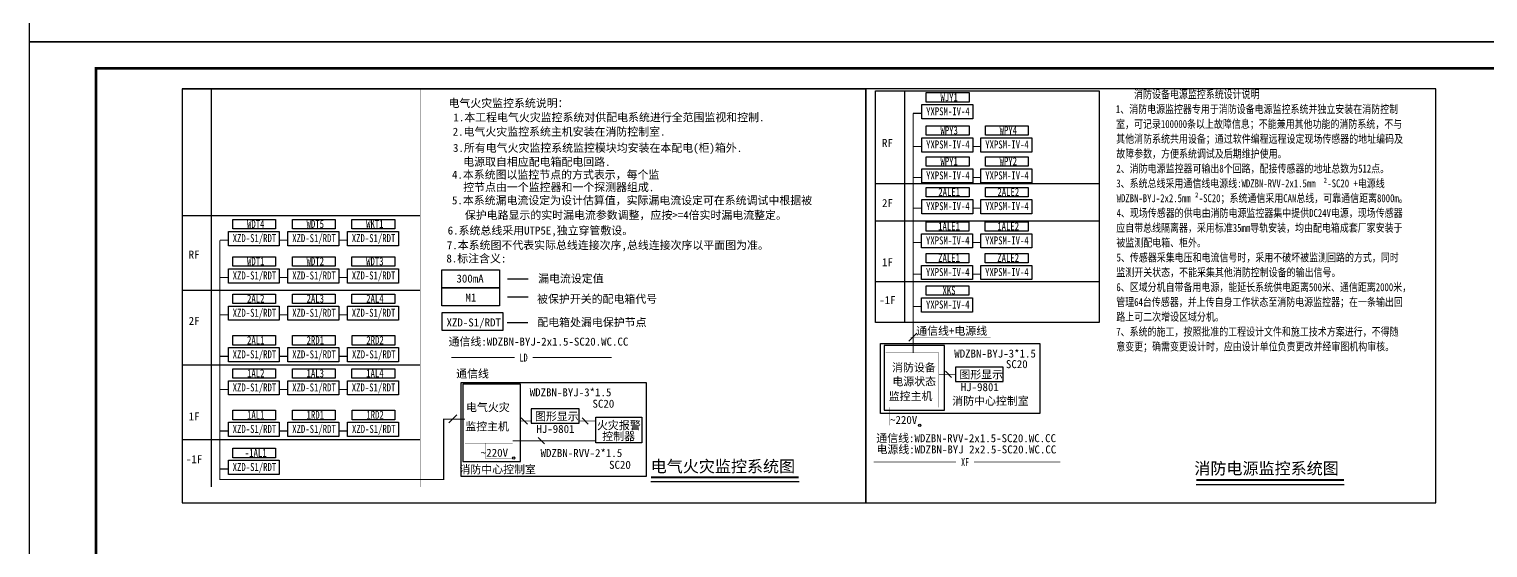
# Model space of a CAD drawing. Header units: millimetres. Extents: x -633009578 to 5705885, y -633235091 to 2571734.
# Drawn here: x 2425455 to 2480135, y 2051684 to 2071146 of the extents above; entities that cross this region are included whole.
import ezdxf
from ezdxf.enums import TextEntityAlignment as Align

# ---------------------------------------------------------------- set-up
doc = ezdxf.new("R2010")
doc.units = ezdxf.units.MM
doc.header["$LTSCALE"] = 1000
doc.header["$MEASUREMENT"] = 0
doc.linetypes.add('CONTINOUS', pattern=[0])
doc.linetypes.add('DASH', pattern=[0.35, 0.25, -0.1])
doc.layers.get('0').update_dxf_attribs({"color": 9})
for name, color, linetype in [('000000000000电气', 7, 'Continuous'), ('设备-箱柜', 3, 'Continuous'), ('院图签、封面151013$0$PUB_TITLE', 153, 'Continuous'), ('院图签、封面151013$0$图签文字', 4, 'Continuous')]:
    doc.layers.add(name, color=color, linetype=linetype)
doc.styles.add('--宋体', font='simhei.ttf', dxfattribs={"width": 0.8})
doc.styles.add('-宋体', font='simhei.ttf', dxfattribs={"width": 0.8})
doc.styles.add('MtXpl_ISOCPEUR', font='simhei.ttf')
doc.styles.add('宋', font='simhei.ttf', dxfattribs={"width": 0.8})
doc.styles.add('宋体', font='simhei.ttf')
doc.styles.add('院图签、封面151013$0$-宋体', font='simhei.ttf', dxfattribs={"width": 0.8})

# ---------------------------------------------------------------- blocks, each defined once
blk = doc.blocks.new('建筑图框_A0')
for p, q in [((0, 84100), (0, 0)), ((2500, 83100), (2500, 1000))]:
    blk.add_line(p, q)
at = {"layer": '院图签、封面151013$0$PUB_TITLE'}
blk.add_lwpolyline([(0, 0), (118900, 0), (118900, 84100), (0, 84100)], close=True, dxfattribs=at)
at = {"layer": '院图签、封面151013$0$PUB_TITLE', "const_width": 100}
blk.add_lwpolyline([(2500, 1000), (117900, 1000), (117900, 83100), (2500, 83100)], close=True, dxfattribs=at)
at = {"layer": '院图签、封面151013$0$图签文字', "color": 6, "style": '院图签、封面151013$0$-宋体'}
for tag, height, width, p in [('工程主持人', 400, 0.8, (114688, 36700)), ('审定', 400, 0.8, (114688, 35900)), ('审核', 400, 0.8, (114688, 35100)), ('专业负责人', 400, 0.8, (114688, 34300)), ('校对', 400, 0.8, (114688, 33500)), ('设计', 400, 0.8, (114688, 32700)), ('方案设计人', 400, 0.8, (114688, 31900)), ('工程编号', 300, 0.7, (115738, 8700)), ('版次', 300, 0.7, (113538, 3006)), ('日期', 300, 0.7, (116838, 3000)), ('比例', 300, 0.7, (113538, 2200)), ('图号_X施', 300, 0.7, (116338, 2200)), ('图号', 200, 0.7, (117338, 2400)), ('图号_总数', 200, 0.7, (117338, 2000))]:
    blk.add_attdef(tag, text='', height=height, dxfattribs=dict(at, width=width)).set_placement(p, align=Align.MIDDLE_CENTER)
at = {"layer": '院图签、封面151013$0$图签文字', "color": 6, "style": '院图签、封面151013$0$-宋体', "width": 0.7}
for tag, p in [('建设单位_001', (115736, 7446)), ('工程名称_001', (115734, 6045)), ('图名_001', (114543, 4060))]:
    blk.add_attdef(tag, p, '', height=300, dxfattribs=at)

msp = doc.modelspace()

# ---------------------------------------------------------------- linework, layer by layer
at = {"color": 2, "linetype": 'CONTINOUS'}
for p, q in [((2443389.3, 2061772.2, 3825.6), (2444157.2, 2061772.2, 3825.6)), ((2443389.3, 2061097.2, 3825.6), (2444157.2, 2061097.2, 3825.6)), ((2443375.2, 2060138, 3825.6), (2444152, 2060138, 3825.6))]:
    msp.add_line(p, q, dxfattribs=at)
for p, q in [((2458736.1, 2059736.8, -578.3), (2458429.8, 2059442.5, 222.4)), ((2459799.3, 2058316.2, -444.8), (2460034.9, 2058080.6, -444.8)), ((2441489.8, 2056669.8, -201.7), (2441183.5, 2056375.4, 599)), ((2443901.5, 2056564.6, 495.9), (2444137.1, 2056329, 495.9)), ((2446179, 2056562.6, 495.9), (2446414.6, 2056327, 495.9)), ((2444533.4, 2055824.2, 495.9), (2444769, 2055588.6, 495.9))]:
    msp.add_line(p, q)
for points, elevation in [([(2431186.5, 2068909), (2456822.5, 2068909)], -2046.2), ([(2432274.1, 2068909), (2432274.1, 2053969.1)], -2046.2), ([(2465559.6, 2060138.9), (2457176.3, 2060138.9), (2457176.3, 2068835.5)], -978.6), ([(2458263.9, 2068835.5), (2458263.9, 2060138.9)], -978.6), ([(2458916.3, 2067780.4), (2458916.3, 2068314.2), (2460825.1, 2068314.2), (2460825.1, 2067780.4), (2458916.3, 2067780.4)], -1245.5), ([(2458916.3, 2066535.7), (2458916.3, 2067069.5), (2460825.1, 2067069.5), (2460825.1, 2066535.7), (2458916.3, 2066535.7)], -1245.5), ([(2461132.9, 2066535.7), (2461132.9, 2067069.5), (2463041.7, 2067069.5), (2463041.7, 2066535.7), (2461132.9, 2066535.7)], -1245.5), ([(2458916.3, 2065374.5), (2458916.3, 2065908.3), (2460825.1, 2065908.3), (2460825.1, 2065374.5), (2458916.3, 2065374.5)], -1245.5), ([(2461132.9, 2065374.5), (2461132.9, 2065908.3), (2463041.7, 2065908.3), (2463041.7, 2065374.5), (2461132.9, 2065374.5)], -1245.5), ([(2458916.3, 2064223), (2458916.3, 2064756.8), (2460825.1, 2064756.8), (2460825.1, 2064223), (2458916.3, 2064223)], -1512.4), ([(2461132.9, 2064223), (2461132.9, 2064756.8), (2463041.7, 2064756.8), (2463041.7, 2064223), (2461132.9, 2064223)], -1512.4), ([(2432921.3, 2063022), (2432921.3, 2063555.8), (2434830.2, 2063555.8), (2434830.2, 2063022), (2432921.3, 2063022)], -1779.3), ([(2435153.6, 2063022), (2435153.6, 2063555.8), (2437062.5, 2063555.8), (2437062.5, 2063022), (2435153.6, 2063022)], -1512.4), ([(2437385.9, 2063022), (2437385.9, 2063555.8), (2439294.8, 2063555.8), (2439294.8, 2063022), (2437385.9, 2063022)], -1245.5), ([(2458911.1, 2062935.8), (2458911.1, 2063469.6), (2460820, 2063469.6), (2460820, 2062935.8), (2458911.1, 2062935.8)], -1779.3), ([(2461127.7, 2062935.8), (2461127.7, 2063469.6), (2463036.6, 2063469.6), (2463036.6, 2062935.8), (2461127.7, 2062935.8)], -1779.3), ([(2432921.3, 2061621.6), (2432921.3, 2062155.4), (2434830.2, 2062155.4), (2434830.2, 2061621.6), (2432921.3, 2061621.6)], -2046.2), ([(2435153.6, 2061621.6), (2435153.6, 2062155.4), (2437062.5, 2062155.4), (2437062.5, 2061621.6), (2435153.6, 2061621.6)], -1779.3), ([(2437385.9, 2061621.6), (2437385.9, 2062155.4), (2439294.8, 2062155.4), (2439294.8, 2061621.6), (2437385.9, 2061621.6)], -1512.4), ([(2458911.1, 2061748.6), (2458911.1, 2062282.4), (2460820, 2062282.4), (2460820, 2061748.6), (2458911.1, 2061748.6)], -2758), ([(2461127.7, 2061748.6), (2461127.7, 2062282.4), (2463036.6, 2062282.4), (2463036.6, 2061748.6), (2461127.7, 2061748.6)], -2758), ([(2458911.1, 2060531.3), (2458911.1, 2061065.1), (2460820, 2061065.1), (2460820, 2060531.3), (2458911.1, 2060531.3)], -1779.3), ([(2432921.3, 2060221.2), (2432921.3, 2060755), (2434830.2, 2060755), (2434830.2, 2060221.2), (2432921.3, 2060221.2)], -2313.1), ([(2435153.6, 2060221.2), (2435153.6, 2060755), (2437062.5, 2060755), (2437062.5, 2060221.2), (2435153.6, 2060221.2)], -2046.2), ([(2437385.9, 2060221.2), (2437385.9, 2060755), (2439294.8, 2060755), (2439294.8, 2060221.2), (2437385.9, 2060221.2)], -1779.3), ([(2432921.3, 2058662.8), (2432921.3, 2059196.6), (2434830.2, 2059196.6), (2434830.2, 2058662.8), (2432921.3, 2058662.8)], -2580), ([(2435153.6, 2058662.8), (2435153.6, 2059196.6), (2437062.5, 2059196.6), (2437062.5, 2058662.8), (2435153.6, 2058662.8)], -2313.1), ([(2437394.3, 2058662.8), (2437394.3, 2059196.6), (2439303.2, 2059196.6), (2439303.2, 2058662.8), (2437394.3, 2058662.8)], -2313.1), ([(2432921.3, 2057420.4), (2432921.3, 2057954.2), (2434830.2, 2057954.2), (2434830.2, 2057420.4), (2432921.3, 2057420.4)], -2846.9), ([(2435153.6, 2057420.4), (2435153.6, 2057954.2), (2437062.5, 2057954.2), (2437062.5, 2057420.4), (2435153.6, 2057420.4)], -2580), ([(2437385.9, 2057420.4), (2437385.9, 2057954.2), (2439294.8, 2057954.2), (2439294.8, 2057420.4), (2437385.9, 2057420.4)], -2313.1), ([(2432921.3, 2055862), (2432921.3, 2056395.8), (2434830.2, 2056395.8), (2434830.2, 2055862), (2432921.3, 2055862)], -3113.8), ([(2435153.6, 2055862), (2435153.6, 2056395.8), (2437062.5, 2056395.8), (2437062.5, 2055862), (2435153.6, 2055862)], -2846.9), ([(2437394.3, 2055862), (2437394.3, 2056395.8), (2439303.2, 2056395.8), (2439303.2, 2055862), (2437394.3, 2055862)], -2846.9), ([(2432921.3, 2054434.9), (2432921.3, 2054968.7), (2434830.2, 2054968.7), (2434830.2, 2054434.9), (2432921.3, 2054434.9)], -3113.8)]:
    msp.add_lwpolyline(points, dxfattribs=dict(elevation=elevation))
for points, elevation in [([(2456822.5, 2068909), (2431186.5, 2068909), (2431186.5, 2053377.4), (2456822.5, 2053377.4)], 4359.4), ([(2478188.5, 2068909), (2456822.5, 2068909), (2456822.5, 2053377.4), (2478188.5, 2053377.4)], 4359.4), ([(2459085.6, 2068764), (2460687, 2068764), (2460687, 2068408.1), (2459085.6, 2068408.1), (2459085.6, 2068764)], -1245.5), ([(2459085.6, 2067519.3), (2460687, 2067519.3), (2460687, 2067163.4), (2459085.6, 2067163.4), (2459085.6, 2067519.3)], -1245.5), ([(2461302.2, 2067519.3), (2462903.6, 2067519.3), (2462903.6, 2067163.4), (2461302.2, 2067163.4), (2461302.2, 2067519.3)], -1245.5), ([(2459085.6, 2066358.1), (2460687, 2066358.1), (2460687, 2066002.3), (2459085.6, 2066002.3), (2459085.6, 2066358.1)], -1245.5), ([(2461302.2, 2066358.1), (2462903.6, 2066358.1), (2462903.6, 2066002.3), (2461302.2, 2066002.3), (2461302.2, 2066358.1)], -1245.5), ([(2459085.6, 2065206.6), (2460687, 2065206.6), (2460687, 2064850.8), (2459085.6, 2064850.8), (2459085.6, 2065206.6)], -1512.4), ([(2461302.2, 2065206.6), (2462903.6, 2065206.6), (2462903.6, 2064850.8), (2461302.2, 2064850.8), (2461302.2, 2065206.6)], -1512.4), ([(2433090.7, 2064005.6), (2434692.1, 2064005.6), (2434692.1, 2063649.7), (2433090.7, 2063649.7), (2433090.7, 2064005.6)], -1779.3), ([(2435323, 2064005.6), (2436924.4, 2064005.6), (2436924.4, 2063649.7), (2435323, 2063649.7), (2435323, 2064005.6)], -1512.4), ([(2437555.3, 2064005.6), (2439156.7, 2064005.6), (2439156.7, 2063649.7), (2437555.3, 2063649.7), (2437555.3, 2064005.6)], -1245.5), ([(2459080.4, 2063919.4), (2460681.8, 2063919.4), (2460681.8, 2063563.5), (2459080.4, 2063563.5), (2459080.4, 2063919.4)], -1779.3), ([(2461297, 2063919.4), (2462898.4, 2063919.4), (2462898.4, 2063563.5), (2461297, 2063563.5), (2461297, 2063919.4)], -1779.3), ([(2433090.7, 2062605.2), (2434692.1, 2062605.2), (2434692.1, 2062249.3), (2433090.7, 2062249.3), (2433090.7, 2062605.2)], -2046.2), ([(2435323, 2062605.2), (2436924.4, 2062605.2), (2436924.4, 2062249.3), (2435323, 2062249.3), (2435323, 2062605.2)], -1779.3), ([(2437555.3, 2062605.2), (2439156.7, 2062605.2), (2439156.7, 2062249.3), (2437555.3, 2062249.3), (2437555.3, 2062605.2)], -1512.4), ([(2459080.4, 2062732.2), (2460681.8, 2062732.2), (2460681.8, 2062376.3), (2459080.4, 2062376.3), (2459080.4, 2062732.2)], -2758), ([(2461297, 2062732.2), (2462898.4, 2062732.2), (2462898.4, 2062376.3), (2461297, 2062376.3), (2461297, 2062732.2)], -2758), ([(2459080.4, 2061514.9), (2460681.8, 2061514.9), (2460681.8, 2061159.1), (2459080.4, 2061159.1), (2459080.4, 2061514.9)], -1779.3), ([(2433090.7, 2061204.8), (2434692.1, 2061204.8), (2434692.1, 2060848.9), (2433090.7, 2060848.9), (2433090.7, 2061204.8)], -2313.1), ([(2435323, 2061204.8), (2436924.4, 2061204.8), (2436924.4, 2060848.9), (2435323, 2060848.9), (2435323, 2061204.8)], -2046.2), ([(2437555.3, 2061204.8), (2439156.7, 2061204.8), (2439156.7, 2060848.9), (2437555.3, 2060848.9), (2437555.3, 2061204.8)], -1779.3), ([(2433090.7, 2059646.4), (2434692.1, 2059646.4), (2434692.1, 2059290.5), (2433090.7, 2059290.5), (2433090.7, 2059646.4)], -2580), ([(2435323, 2059646.4), (2436924.4, 2059646.4), (2436924.4, 2059290.5), (2435323, 2059290.5), (2435323, 2059646.4)], -2313.1), ([(2437563.6, 2059646.4), (2439165, 2059646.4), (2439165, 2059290.5), (2437563.6, 2059290.5), (2437563.6, 2059646.4)], -2313.1), ([(2457363.3, 2059346.9), (2463343.7, 2059346.9), (2463343.7, 2056726.5), (2457363.3, 2056726.5)], 355.9), ([(2433090.7, 2058404), (2434692.1, 2058404), (2434692.1, 2058048.1), (2433090.7, 2058048.1), (2433090.7, 2058404)], -2846.9), ([(2435323, 2058404), (2436924.4, 2058404), (2436924.4, 2058048.1), (2435323, 2058048.1), (2435323, 2058404)], -2580), ([(2437555.3, 2058404), (2439156.7, 2058404), (2439156.7, 2058048.1), (2437555.3, 2058048.1), (2437555.3, 2058404)], -2313.1), ([(2461971.8, 2058466), (2460176, 2058466), (2460176, 2057925.5), (2461971.8, 2057925.5)], 355.9), ([(2441652.6, 2057891.5), (2448587.2, 2057891.5), (2448587.2, 2054355.7), (2441652.6, 2054355.7)], 762.8), ([(2433090.7, 2056845.6), (2434692.1, 2056845.6), (2434692.1, 2056489.7), (2433090.7, 2056489.7), (2433090.7, 2056845.6)], -3113.8), ([(2435323, 2056845.6), (2436924.4, 2056845.6), (2436924.4, 2056489.7), (2435323, 2056489.7), (2435323, 2056845.6)], -2846.9), ([(2437563.6, 2056845.6), (2439165, 2056845.6), (2439165, 2056489.7), (2437563.6, 2056489.7), (2437563.6, 2056845.6)], -2846.9), ([(2446074, 2056897.5), (2444278.2, 2056897.5), (2444278.2, 2056357), (2446074, 2056357)], 762.8), ([(2446697.1, 2056593.8), (2448422.2, 2056593.8), (2448422.2, 2055620), (2446697.1, 2055620)], 762.8), ([(2433090.7, 2055418.5), (2434692.1, 2055418.5), (2434692.1, 2055062.7), (2433090.7, 2055062.7), (2433090.7, 2055418.5)], -3113.8)]:
    msp.add_lwpolyline(points, close=True, dxfattribs=dict(elevation=elevation))
at = {"color": 8, "linetype": 'ByBlock'}
for points, elevation in [([(2431191.7, 2068909), (2456827.7, 2068909)], 3291.8), ([(2457176.3, 2068835.5), (2465559.6, 2068835.5)], -177.9), ([(2465559.6, 2068835.5), (2465559.6, 2060138.9)], -978.6), ([(2457181.4, 2065353.2), (2465559.6, 2065353.2)], -444.8), ([(2431191.7, 2064152.1), (2440110.1, 2064152.1)], -711.7), ([(2457181.4, 2063952.8), (2465559.6, 2063952.8)], -711.7), ([(2457176.3, 2061681.1), (2465559.6, 2061681.1)], -978.6), ([(2431191.7, 2061351.3), (2440110.1, 2061351.3)], -1245.5), ([(2431191.7, 2058550.5), (2440110.1, 2058550.5)], -1779.3), ([(2431191.7, 2055749.7), (2440110.1, 2055749.7)], -2313.1)]:
    msp.add_lwpolyline(points, dxfattribs=dict(at, elevation=elevation))
at = {"color": 8, "linetype": 'ByBlock', "const_width": 5, "elevation": 3024.9}
msp.add_lwpolyline([(2440110.1, 2068909), (2440110.1, 2053969.1)], dxfattribs=at)
for points, const_width, elevation in [([(2458592.8, 2067986.7), (2458592.8, 2059000.6)], 44.5, -2046.2), ([(2458916.3, 2067986.7), (2458592.8, 2067986.7)], 44.5, -1512.4), ([(2458916.3, 2066742.1), (2458592.8, 2066742.1)], 44.5, -1512.4), ([(2461132.9, 2066742.1), (2460809.4, 2066742.1)], 44.5, -1512.4), ([(2458916.3, 2065580.9), (2458592.8, 2065580.9)], 44.5, -1512.4), ([(2461132.9, 2065580.9), (2460809.4, 2065580.9)], 44.5, -1512.4), ([(2458916.3, 2064429.4), (2458592.8, 2064429.4)], 44.5, -1779.3), ([(2461132.9, 2064429.4), (2460809.4, 2064429.4)], 44.5, -1779.3), ([(2432603.1, 2063228.4), (2432603.1, 2054244.8)], 44.5, -3113.8), ([(2432926.5, 2063228.4), (2432603.1, 2063228.4)], 44.5, -2046.2), ([(2435153.6, 2063228.4), (2434830.2, 2063228.4)], 44.5, -1779.3), ([(2437385.9, 2063228.4), (2437062.5, 2063228.4)], 44.5, -1512.4), ([(2458911.1, 2063142.1), (2458592.8, 2063142.1)], 44.5, -2046.2), ([(2461127.7, 2063142.1), (2460809.4, 2063142.1)], 44.5, -2046.2), ([(2432926.5, 2061827.9), (2432603.1, 2061827.9)], 44.5, -2313.1), ([(2435153.6, 2061827.9), (2434830.2, 2061827.9)], 44.5, -2046.2), ([(2437385.9, 2061827.9), (2437062.5, 2061827.9)], 44.5, -1779.3), ([(2458911.1, 2061954.9), (2458592.8, 2061954.9)], 44.5, -3024.9), ([(2461127.7, 2061954.9), (2460809.4, 2061954.9)], 44.5, -3024.9), ([(2432926.5, 2060427.5), (2432603.1, 2060427.5)], 44.5, -2580), ([(2435153.6, 2060427.5), (2434830.2, 2060427.5)], 44.5, -2313.1), ([(2437385.9, 2060427.5), (2437062.5, 2060427.5)], 44.5, -2046.2), ([(2458911.1, 2060737.7), (2458592.8, 2060737.7)], 44.5, -2046.2), ([(2461499.5, 2059589.7), (2458493.2, 2059589.7)], 5, -177.9), ([(2432926.5, 2058869.2), (2432603.1, 2058869.2)], 44.5, -2846.9), ([(2435153.6, 2058869.2), (2434830.2, 2058869.2)], 44.5, -2580), ([(2437394.3, 2058869.2), (2437070.9, 2058869.2)], 44.5, -2580), ([(2459917.1, 2058038.9), (2459917.1, 2058753.3), (2463270.3, 2058753.3)], 1.19, 355.9), ([(2432926.5, 2057626.7), (2432603.1, 2057626.7)], 44.5, -3113.8), ([(2435153.6, 2057626.7), (2434830.2, 2057626.7)], 44.5, -2846.9), ([(2437385.9, 2057626.7), (2437062.5, 2057626.7)], 44.5, -2580), ([(2442782.6, 2057984.8), (2441342.8, 2057984.8), (2441342.8, 2056252.7)], 5, -37.9), ([(2444019.3, 2056287.3), (2444019.3, 2057297.9), (2447372.5, 2057297.9)], 1.19, 762.8), ([(2446295.1, 2057297.9), (2446295.1, 2056366)], 1.19, 762.8), ([(2441795.1, 2056512.2), (2440991.7, 2056512.2), (2440991.7, 2054251.5), (2432586.3, 2054251.5)], 44.5, -5642.8), ([(2440978.3, 2056512.2), (2440978.3, 2056512.2), (2441795.1, 2056512.2)], 44.5, -5642.8), ([(2432926.5, 2056068.3), (2432603.1, 2056068.3)], 44.5, -3380.7), ([(2435153.6, 2056068.3), (2434830.2, 2056068.3)], 44.5, -3113.8), ([(2437394.3, 2056068.3), (2437070.9, 2056068.3)], 44.5, -3113.8), ([(2444651.2, 2055861), (2444651.2, 2055019.8), (2447980.1, 2055019.8)], 1.19, 762.8), ([(2432926.5, 2054641.3), (2432603.1, 2054641.3)], 44.5, -3380.7)]:
    msp.add_lwpolyline(points, dxfattribs=dict(const_width=const_width, elevation=elevation))
at = {"color": 2, "linetype": 'CONTINOUS', "elevation": 4092.5}
for points in [[(2440926, 2062109.7), (2443085.8, 2062109.7), (2443085.8, 2061434.7), (2440926, 2061434.7)], [(2440926, 2061434.7), (2443085.8, 2061434.7), (2443085.8, 2060759.7), (2440926, 2060759.7)], [(2440931.1, 2060512.2), (2443209.6, 2060512.2), (2443209.6, 2059837.2), (2440931.1, 2059837.2)]]:
    msp.add_lwpolyline(points, close=True, dxfattribs=at)
at = {"color": 4}
for points, elevation in [([(2459772.3, 2059279.5), (2457509.2, 2059279.5), (2457509.2, 2056856.7), (2459772.3, 2056856.7)], 355.9), ([(2443874.5, 2057824.2), (2441710.2, 2057824.2), (2441710.2, 2054922.3), (2443874.5, 2054922.3)], 762.8)]:
    msp.add_lwpolyline(points, close=True, dxfattribs=dict(at, elevation=elevation))
at = {"color": 3, "linetype": 'Continuous', "const_width": 30, "elevation": 4537.3}
for points in [[(2441283.8, 2058824.2), (2443649.8, 2058824.2)], [(2444328.6, 2058824.2), (2447297.1, 2058824.2)]]:
    msp.add_lwpolyline(points, dxfattribs=at)
at = {"const_width": 6.19}
for points, elevation in [([(2457564.3, 2059000.6), (2459553.6, 2059000.6), (2459553.6, 2056958), (2457564.3, 2056958)], 355.9), ([(2443577.7, 2057545.2), (2441795.1, 2057545.2), (2441795.1, 2055613.5), (2443577.7, 2055613.5)], 762.8)]:
    msp.add_lwpolyline(points, close=True, dxfattribs=dict(at, elevation=elevation))
at = {"color": 3, "linetype": 'DASH', "const_width": 30}
for points, elevation in [([(2460176, 2058198.4), (2459549.2, 2058198.4)], 355.9), ([(2444278.2, 2056446.8), (2443874.5, 2056446.8)], 762.8), ([(2446697.1, 2056446.8), (2446074, 2056446.8)], 762.8), ([(2446697.1, 2055700.1), (2443577.7, 2055700.1)], 762.8)]:
    msp.add_lwpolyline(points, dxfattribs=dict(at, elevation=elevation))
at = {"color": 1, "linetype": 'ByBlock', "const_width": 9.23}
for points, elevation in [([(2457689.5, 2056958), (2457689.5, 2056282.4)], 355.9), ([(2457689.5, 2056282.4), (2458797.9, 2056282.4)], 355.9), ([(2442547, 2055613.5), (2442547, 2055051), (2443578.4, 2055051)], 762.8)]:
    msp.add_lwpolyline(points, dxfattribs=dict(at, elevation=elevation))
at = {"color": 6, "linetype": 'Continuous', "const_width": 30, "elevation": 1423.5}
for points in [[(2460196.4, 2054902.6), (2457115, 2054902.6)], [(2464107.4, 2054902.6), (2460878.8, 2054902.6)]]:
    msp.add_lwpolyline(points, dxfattribs=at)
at = {"color": 4}
for centre in [(2458839.1, 2056282.4, -444.8), (2443619.6, 2055051, 495.9)]:
    msp.add_circle(centre, 43.5, dxfattribs=at)
at = {"layer": '000000000000电气', "color": 4}
for p, q in [((2454313.6, 2054162, 584.8), (2448759.8, 2054162, 584.8)), ((2454313.6, 2054162, 584.8), (2448759.8, 2054162, 584.8)), ((2469196.6, 2054064.3, 4054.5), (2474750.4, 2054064.3, 4054.5)), ((2469196.6, 2054064.3, 4054.5), (2474750.4, 2054064.3, 4054.5))]:
    msp.add_line(p, q, dxfattribs=at)
at = {"layer": '000000000000电气', "color": 4, "const_width": 80}
for points, elevation in [([(2454299.5, 2054330.4), (2448765, 2054330.4), (2454299.5, 2054330.4), (2448765, 2054330.4), (2454299.5, 2054330.4)], 584.8), ([(2454299.5, 2054330.4), (2448765, 2054330.4), (2454299.5, 2054330.4), (2448765, 2054330.4), (2454299.5, 2054330.4)], 584.8), ([(2469210.7, 2054232.7), (2474745.2, 2054232.7), (2469210.7, 2054232.7), (2474745.2, 2054232.7), (2469210.7, 2054232.7)], 3787.6), ([(2469210.7, 2054232.7), (2474745.2, 2054232.7), (2469210.7, 2054232.7), (2474745.2, 2054232.7), (2469210.7, 2054232.7)], 3787.6)]:
    msp.add_lwpolyline(points, dxfattribs=dict(at, elevation=elevation))

# ---------------------------------------------------------------- block references
at = {"layer": '设备-箱柜'}
for p in [(2425455.3, 2070671.4), (2425455.3, 1986571.4)]:
    msp.add_blockref('建筑图框_A0', p, dxfattribs=at)

# ---------------------------------------------------------------- texts
at = {"color": 2, "linetype": 'CONTINOUS', "style": '-宋体'}
for s, p in [('电气火灾监控系统说明：', (2441174.1, 2068218.8, -6245.4)), ('1.本工程电气火灾监控系统对供配电系统进行全范围监视和控制.', (2441358.5, 2067686.9, -6245.4)), ('2.电气火灾监控系统主机安装在消防控制室.', (2441331.3, 2067148.3, -6245.4)), ('3.所有电气火灾监控系统监控模块均安装在本配电(柜)箱外.', (2441343.6, 2066541.4, -6245.4)), ('电源取自相应配电箱配电回路.', (2441726.7, 2066017, -6245.4)), ('4.本系统图以监控节点的方式表示，每个监', (2441305.3, 2065535.8, -6245.4)), ('控节点由一个监控器和一个探测器组成.', (2441726.7, 2065066.3, -6245.4)), ('5.本系统漏电流设定为设计估算值，实际漏电流设定可在系统调试中根据被', (2441304.1, 2064572.2, -6245.4)), ('保护电路显示的实时漏电流参数调整，应按>=4倍实时漏电流整定。', (2441788.9, 2064019.2, -6245.4)), ('6.系统总线采用UTP5E,独立穿管敷设。', (2441144.7, 2063440.8, -6245.4)), ('7.本系统图不代表实际总线连接次序,总线连接次序以平面图为准。', (2441113.2, 2062891.1, -6245.4)), ('8.标注含义:', (2441095.3, 2062392.1, -6245.4))]:
    msp.add_text(s, height=300, dxfattribs=at).set_placement(p)
at = {"style": '-宋体', "width": 0.8}
for s, p in [('WJY1', (2459943.6, 2068444, 800.7)), ('YXPSM-IV-4', (2459895.3, 2067914, 800.7)), ('WPY3', (2459943.6, 2067199.4, 800.7)), ('WPY4', (2462160.2, 2067199.4, 800.7)), ('YXPSM-IV-4', (2459895.3, 2066669.3, 800.7)), ('YXPSM-IV-4', (2462111.9, 2066669.3, 800.7)), ('YXPSM-IV-4', (2459895.3, 2065508.1, 800.7)), ('WPY1', (2459943.6, 2066038.2, 800.7)), ('YXPSM-IV-4', (2462111.9, 2065508.1, 800.7)), ('WPY2', (2462160.2, 2066038.2, 800.7)), ('2ALE1', (2459943.6, 2064886.7, 533.8)), ('2ALE2', (2462160.2, 2064886.7, 533.8)), ('YXPSM-IV-4', (2459895.3, 2064356.6, 533.8)), ('YXPSM-IV-4', (2462111.9, 2064356.6, 533.8)), ('WDT4', (2433948.7, 2063685.7)), ('WDT5', (2436181, 2063685.7, 266.9)), ('WKT1', (2438413.3, 2063685.7, 533.8)), ('1ALE1', (2459938.4, 2063599.5, 266.9)), ('1ALE2', (2462155, 2063599.5, 266.9)), ('XZD-S1/RDT', (2433900.4, 2063155.6)), ('XZD-S1/RDT', (2436132.7, 2063155.6, 266.9)), ('XZD-S1/RDT', (2438365, 2063155.6, 533.8)), ('YXPSM-IV-4', (2459890.2, 2063069.4, 266.9)), ('YXPSM-IV-4', (2462106.7, 2063069.4, 266.9)), ('WDT1', (2433948.7, 2062285.3, -266.9)), ('WDT2', (2436181, 2062285.3)), ('WDT3', (2438413.3, 2062285.3, 266.9)), ('ZALE1', (2459938.4, 2062412.2, -711.7)), ('ZALE2', (2462155, 2062412.2, -711.7)), ('XZD-S1/RDT', (2433900.4, 2061755.2, -266.9)), ('XZD-S1/RDT', (2436132.7, 2061755.2)), ('XZD-S1/RDT', (2438365, 2061755.2, 266.9)), ('YXPSM-IV-4', (2459890.2, 2061882.2, -711.7)), ('YXPSM-IV-4', (2462106.7, 2061882.2, -711.7)), ('XKS', (2459938.4, 2061195, 266.9)), ('2AL2', (2433948.7, 2060884.9, -266.9)), ('2AL3', (2436181, 2060884.9)), ('2AL4', (2438416, 2060884.9, 266.9)), ('YXPSM-IV-4', (2459890.2, 2060664.9, 266.9)), ('XZD-S1/RDT', (2433900.4, 2060354.8, -266.9)), ('XZD-S1/RDT', (2436132.7, 2060354.8)), ('XZD-S1/RDT', (2438365, 2060354.8, 266.9)), ('2AL1', (2433948.7, 2059326.5, -533.8)), ('2RD1', (2436181, 2059326.5, -266.9)), ('2RD2', (2438421.7, 2059326.5, -266.9)), ('XZD-S1/RDT', (2433900.4, 2058796.4, -533.8)), ('XZD-S1/RDT', (2436132.7, 2058796.4, -266.9)), ('XZD-S1/RDT', (2438373.4, 2058796.4, -266.9)), ('1AL2', (2433948.7, 2058084, -800.7)), ('1AL3', (2436181, 2058084, -533.8)), ('1AL4', (2438416, 2058084, -266.9)), ('XZD-S1/RDT', (2433900.4, 2057554, -800.7)), ('XZD-S1/RDT', (2436132.7, 2057554, -533.8)), ('XZD-S1/RDT', (2438365, 2057554, -266.9)), ('1AL1', (2433948.7, 2056525.7, -1067.6)), ('1RD1', (2436181, 2056525.7, -800.7)), ('1RD2', (2438421.7, 2056525.7, -800.7)), ('XZD-S1/RDT', (2433900.4, 2055995.6, -1067.6)), ('XZD-S1/RDT', (2436132.7, 2055995.6, -800.7)), ('XZD-S1/RDT', (2438373.4, 2055995.6, -800.7)), ('XZD-S1/RDT', (2433900.4, 2054568.5, -1067.6)), ('-1AL1', (2433948.7, 2055098.6, -1067.6))]:
    msp.add_text(s, height=300, dxfattribs=at).set_placement(p, align=Align.CENTER)
at = {"color": 2, "lineweight": 35, "width": 0.8}
for s, style, p in [('    消防设备电源监控系统设计说明', '-宋体', (2466222.2, 2068551.7, 4626.3)), ('1、消防电源监控器专用于消防设备电源监控系统并独立安装在消防控制', '-宋体', (2466191.2, 2067994.4, 4626.3)), ('室，可记录100000条以上故障信息；不能兼用其他功能的消防系统，不与', '-宋体', (2466200.7, 2067437.1, 4626.3)), ('其他消防系统共用设备；通过软件编程远程设定现场传感器的地址编码及', '-宋体', (2466204.7, 2066879.8, 4626.3)), ('故障参数，方便系统调试及后期维护使用。', '-宋体', (2466206.1, 2066322.4, 4626.3)), ('2、消防电源监控器可输出8个回路，配接传感器的地址总数为512点。', '-宋体', (2466211.5, 2065765.1, 4626.3)), ('3、系统总线采用通信线电源线:WDZBN-RVV-2x1.5mm', '-宋体', (2466208.8, 2065209.5, 4626.3)), ('²', 'MtXpl_ISOCPEUR', (2473975.1, 2065209.5, 4626.3)), ('-SC20 +电源线', '-宋体', (2474119.1, 2065209.5, 4626.3)), ('WDZBN-BYJ-2x2.5mm', '-宋体', (2466220.9, 2064653.9, 4626.3)), ('²', 'MtXpl_ISOCPEUR', (2469154.8, 2064653.9, 4626.3)), ('-SC20；系统通信采用CAN总线，可靠通信距离8000m。', '-宋体', (2469298.8, 2064653.9, 4626.3)), ('4、现场传感器的供电由消防电源监控器集中提供DC24V电源，现场传感器', '-宋体', (2466218.2, 2064098.3, 4626.3)), ('应自带总线隔离器，采用标准35mm导轨安装，均由配电箱成套厂家安装于', '-宋体', (2466206.1, 2063541, 4626.3)), ('被监测配电箱、柜外。', '-宋体', (2466211.5, 2062985.4, 4626.3)), ('5、传感器采集电压和电流信号时，采用不破坏被监测回路的方式，同时', '-宋体', (2466216.8, 2062429.8, 4626.3)), ('监测开关状态，不能采集其他消防控制设备的输出信号。', '-宋体', (2466210.1, 2061872.4, 4626.3)), ('6、区域分机自带备用电源，能延长系统供电距离500米、通信距离2000米，', '-宋体', (2466210.1, 2061315.1, 4626.3)), ('管理64台传感器，并上传自身工作状态至消防电源监控器；在一条输出回', '-宋体', (2466206.1, 2060757.8, 4626.3)), ('路上可二次增设区域分机。', '-宋体', (2466207.4, 2060203.9, 4626.3)), ('7、系统的施工，按照批准的工程设计文件和施工技术方案进行，不得随', '-宋体', (2466207.4, 2059644.9, 4626.3)), ('意变更；确需变更设计时，应由设计单位负责更改并经审图机构审核。', '-宋体', (2466206.1, 2059087.6, 4626.3))]:
    msp.add_text(s, height=300, dxfattribs=dict(at, style=style)).set_placement(p)
at = {"color": 6, "linetype": 'Continuous', "style": '--宋体'}
for s, p in [('RF', (2457628.8, 2066874.9, -1334.5)), ('2F', (2457628.8, 2064621.5, -1334.5)), ('RF', (2431639, 2062688.8, -2669)), ('1F', (2457628.8, 2062401.3, -1334.5)), ('-1F', (2457628.8, 2060981.3, -1334.5)), ('2F', (2431639, 2060200.3, -2669)), ('1F', (2431639, 2056618.5, -2669)), ('-1F', (2431639, 2055011.7, -2669))]:
    msp.add_text(s, height=300, dxfattribs=at).set_placement(p, align=Align.MIDDLE)
at = {"color": 2, "linetype": 'CONTINOUS', "style": '-宋体'}
for s, p in [('漏电流设定值', (2445762.5, 2061637.8, 3825.6)), ('300mA', (2441982.1, 2061638.2, 3825.6)), ('M1', (2442012.6, 2060925.7, 3825.6)), ('被保护开关的配电箱代号', (2446745.4, 2060872.8, 3825.6)), ('配电箱处漏电保护节点', (2446550.9, 2059997.9, 3825.6)), ('XZD-S1/RDT', (2442120.8, 2059990.7, 3825.6))]:
    msp.add_text(s, height=300, dxfattribs=at).set_placement(p, align=Align.CENTER)
for s, style, p in [('通信线+电源线', '宋', (2458707.5, 2059674.8, -444.8)), ('通信线:WDZBN-BYJ-2x1.5-SC20.WC.CC', '-宋体', (2441178, 2059272.3, 3647.6)), ('WDZBN-BYJ-3*1.5', '宋', (2460132.7, 2058825.3, -444.8)), ('SC20', '宋', (2462069.8, 2058426.4, -355.9)), ('通信线', '宋', (2441461, 2058069.3, -37.9)), ('消防设备', '宋', (2457801.7, 2058300.6, -444.8)), ('图形显示', '宋', (2460324.9, 2058036.6, -444.8)), ('WDZBN-BYJ-3*1.5', '宋', (2444218.4, 2057369.9, 762.8)), ('电源状态', '宋', (2457814.3, 2057777.3, -444.8)), ('HJ-9801', '宋', (2460376.3, 2057564.4, -444.8)), ('电气火灾', '宋', (2441832.5, 2056807.6, 495.9)), ('SC20', '宋', (2446571.8, 2056942.5, 495.9)), ('监控主机 ', '宋', (2457677.9, 2057223.2, -444.8)), (' 消防中心控制室 ', '宋', (2459857.2, 2057046.8, -444.8)), ('图形显示', '宋', (2444417.3, 2056468.1, 495.9)), ('~220V ', '宋', (2457725.9, 2056333.1, -444.8)), ('监控主机 ', '宋', (2441802.3, 2056086.3, 495.9)), ('HJ-9801', '宋', (2444470.4, 2055996, 495.9)), ('火灾报警', '宋', (2446742.4, 2056132.6, 495.9)), ('控制器', '宋', (2446938.8, 2055720.5, 495.9)), ('通信线:WDZBN-RVV-2x1.5-SC20.WC.CC', '-宋体', (2457210.4, 2055648.9, 533.8)), ('电源线:WDZBN-BYJ 2x2.5-SC20.WC.CC', '-宋体', (2457218.1, 2055227.6, 533.8)), ('~220V ', '宋体', (2442385.9, 2055101.7, 495.9)), ('WDZBN-RVV-2*1.5', '宋', (2444625.8, 2055091.7, 495.9)), ('SC20', '宋', (2447193.7, 2054649.3, 495.9)), (' 消防中心控制室 ', '宋', (2441381.5, 2054475.7, 495.9))]:
    msp.add_text(s, height=300, dxfattribs=dict(style=style)).set_placement(p)
at = {"color": 3, "style": '-宋体', "width": 0.7}
msp.add_text('LD', height=300, dxfattribs=at).set_placement((2443989.8, 2058824.2, 4270.4), align=Align.MIDDLE_CENTER)
at = {"color": 6, "style": '-宋体', "width": 0.7}
msp.add_text('XF', height=300, dxfattribs=at).set_placement((2460539.9, 2054902.6, 622.8), align=Align.MIDDLE_CENTER)
at = {"layer": '000000000000电气', "color": 4, "style": '宋'}
for s, p in [('电气火灾监控系统图 ', (2448753.6, 2054522.6, 584.8)), ('消防电源监控系统图 ', (2469134.6, 2054445.6, 4054.5))]:
    msp.add_text(s, height=441, dxfattribs=at).set_placement(p)

doc.saveas('drawing.dxf')
